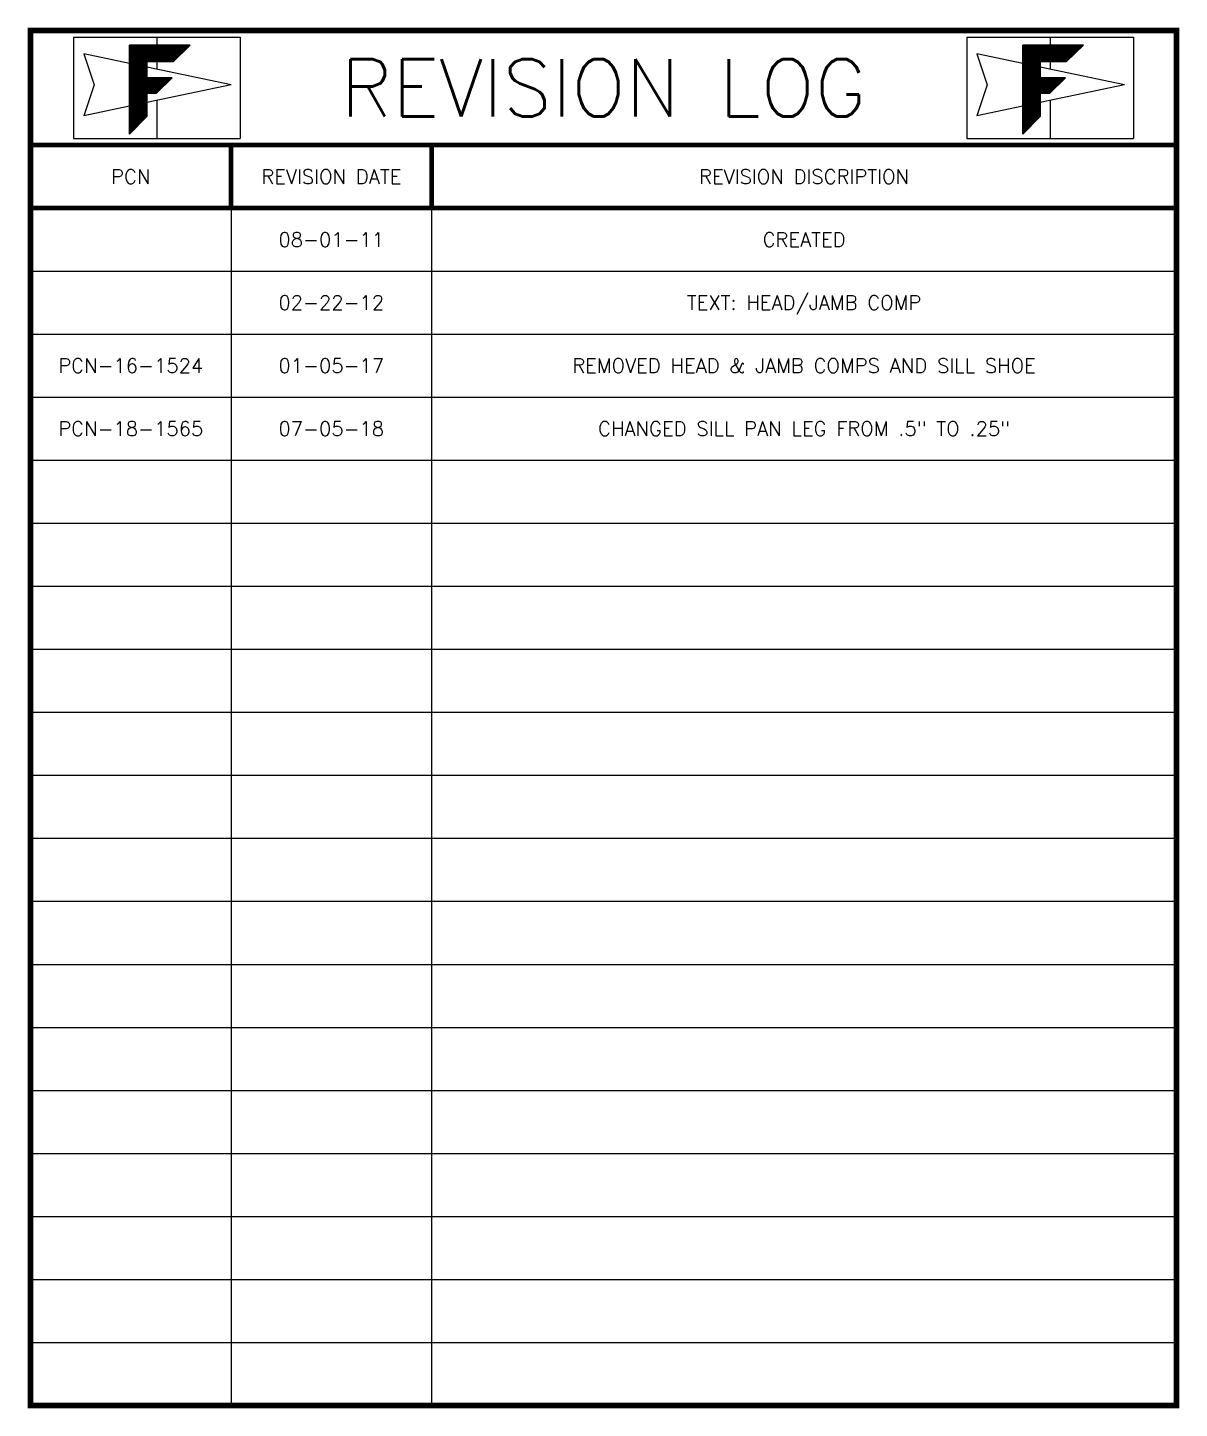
# Model space of a CAD drawing. Extents: x -29.3 to 58.9, y -1.5 to 31.7.
# Drawn here: x 38.75 to 58.85, y 7.56 to 31.66 of the extents above; entities that cross this region are included whole.
import ezdxf
from ezdxf.enums import TextEntityAlignment as Align

# ---------------------------------------------------------------- set-up
doc = ezdxf.new("R2010")
doc.units = 0
doc.header["$MEASUREMENT"] = 0
doc.layers.get('0').update_dxf_attribs({"linetype": 'CONTINUOUS'})
doc.layers.add('REVISION LOG', color=7, linetype='CONTINUOUS')
doc.styles.get("Standard").update_dxf_attribs({"font": 'simplex.shx'})

# ---------------------------------------------------------------- blocks, each defined once
blk = doc.blocks.new('*X8')
at = {"color": 0}
for p, q in [((7.2329, 10.2346), (7.4628, 10.4645)), ((7.2329, 10.2452), (7.4522, 10.4645)), ((7.2329, 10.2558), (7.4416, 10.4645)), ((7.2329, 10.2664), (7.431, 10.4645)), ((7.2329, 10.277), (7.4204, 10.4645)), ((7.2329, 10.2876), (7.4098, 10.4645)), ((7.2329, 10.2982), (7.3992, 10.4645)), ((7.2329, 10.3089), (7.3886, 10.4645)), ((7.2329, 10.3195), (7.378, 10.4645)), ((7.2329, 10.3301), (7.3674, 10.4645)), ((7.2329, 10.3407), (7.3568, 10.4645)), ((7.2329, 10.3513), (7.3462, 10.4645)), ((7.2329, 10.3619), (7.3356, 10.4645)), ((7.2329, 10.3725), (7.325, 10.4645)), ((7.2329, 10.3831), (7.3143, 10.4645)), ((7.2329, 10.3937), (7.3037, 10.4645)), ((7.2329, 10.4043), (7.2931, 10.4645)), ((7.2329, 10.4149), (7.2825, 10.4645)), ((7.2329, 10.4255), (7.2719, 10.4645)), ((7.2329, 10.4361), (7.2613, 10.4645)), ((7.2329, 10.4467), (7.2507, 10.4645)), ((7.2329, 10.4573), (7.2401, 10.4645)), ((7.3549, 10.3369), (7.2329, 10.4589)), ((7.3549, 10.3263), (7.2329, 10.4483)), ((7.3549, 10.3157), (7.2329, 10.4377)), ((7.3549, 10.3051), (7.2329, 10.4271)), ((7.3549, 10.2945), (7.2329, 10.4164)), ((7.3549, 10.3475), (7.2379, 10.4645)), ((7.3646, 10.3484), (7.2485, 10.4645)), ((7.3752, 10.3484), (7.2591, 10.4645)), ((7.3858, 10.3484), (7.2697, 10.4645)), ((7.3965, 10.3484), (7.2803, 10.4645)), ((7.4071, 10.3484), (7.2909, 10.4645)), ((7.4177, 10.3484), (7.3015, 10.4645)), ((7.4283, 10.3484), (7.3122, 10.4645)), ((7.4389, 10.3484), (7.3228, 10.4645)), ((7.4495, 10.3484), (7.3334, 10.4645)), ((7.4601, 10.3484), (7.344, 10.4645)), ((7.4707, 10.3484), (7.3546, 10.4645)), ((7.3573, 10.3484), (7.4734, 10.4645)), ((7.4813, 10.3484), (7.3652, 10.4645)), ((7.3679, 10.3484), (7.4841, 10.4645)), ((7.4919, 10.3484), (7.3758, 10.4645)), ((7.3785, 10.3484), (7.4947, 10.4645)), ((7.5025, 10.3484), (7.3864, 10.4645)), ((7.3892, 10.3484), (7.5053, 10.4645)), ((7.5131, 10.3484), (7.397, 10.4645)), ((7.3998, 10.3484), (7.5159, 10.4645)), ((7.5237, 10.3484), (7.4076, 10.4645)), ((7.4104, 10.3484), (7.5265, 10.4645)), ((7.5343, 10.3484), (7.4182, 10.4645)), ((7.421, 10.3484), (7.5371, 10.4645)), ((7.5422, 10.3511), (7.4288, 10.4645)), ((7.4316, 10.3484), (7.5477, 10.4645)), ((7.5476, 10.3564), (7.4394, 10.4645)), ((7.4422, 10.3484), (7.5583, 10.4645)), ((7.5529, 10.3617), (7.45, 10.4645)), ((7.4528, 10.3484), (7.5689, 10.4645)), ((7.5582, 10.367), (7.4606, 10.4645)), ((7.4634, 10.3484), (7.5795, 10.4645)), ((7.5635, 10.3723), (7.4713, 10.4645)), ((7.474, 10.3484), (7.5901, 10.4645)), ((7.5688, 10.3776), (7.4819, 10.4645)), ((7.4846, 10.3484), (7.6007, 10.4645)), ((7.5741, 10.3829), (7.4925, 10.4645)), ((7.4952, 10.3484), (7.6113, 10.4645)), ((7.5794, 10.3882), (7.5031, 10.4645)), ((7.5058, 10.3484), (7.6219, 10.4645)), ((7.5847, 10.3935), (7.5137, 10.4645)), ((7.5164, 10.3484), (7.6325, 10.4645)), ((7.59, 10.3988), (7.5243, 10.4645)), ((7.527, 10.3484), (7.6432, 10.4645)), ((7.5953, 10.4041), (7.5349, 10.4645)), ((7.5376, 10.3484), (7.6538, 10.4645)), ((7.6006, 10.4094), (7.5455, 10.4645)), ((7.6059, 10.4147), (7.5561, 10.4645)), ((7.6112, 10.42), (7.5667, 10.4645)), ((7.6165, 10.4253), (7.5773, 10.4645)), ((7.6218, 10.4306), (7.5879, 10.4645)), ((7.6271, 10.4359), (7.5985, 10.4645)), ((7.6324, 10.4412), (7.6091, 10.4645)), ((7.6377, 10.4465), (7.6197, 10.4645)), ((7.643, 10.4519), (7.6304, 10.4645)), ((7.6483, 10.4572), (7.641, 10.4645)), ((7.6536, 10.4625), (7.6516, 10.4645)), ((7.3549, 10.2839), (7.2329, 10.4058)), ((7.3549, 10.2733), (7.2329, 10.3952)), ((7.3549, 10.2627), (7.2329, 10.3846)), ((7.3549, 10.2521), (7.2329, 10.374)), ((7.3549, 10.2415), (7.2329, 10.3634)), ((7.4404, 10.1454), (7.2329, 10.3528)), ((7.2329, 10.224), (7.3549, 10.3459)), ((7.4351, 10.1401), (7.2329, 10.3422)), ((7.2329, 10.2134), (7.3549, 10.3353)), ((7.4298, 10.1348), (7.2329, 10.3316)), ((7.2329, 10.2028), (7.3549, 10.3247)), ((7.4245, 10.1295), (7.2329, 10.321)), ((7.2329, 10.1922), (7.3549, 10.3141)), ((7.4159, 10.1274), (7.2329, 10.3104)), ((7.2329, 10.1816), (7.3549, 10.3035)), ((7.4053, 10.1274), (7.2329, 10.2998)), ((7.2329, 10.171), (7.3549, 10.2929)), ((7.3947, 10.1274), (7.2329, 10.2892)), ((7.2329, 10.1604), (7.3549, 10.2823)), ((7.3841, 10.1274), (7.2329, 10.2786)), ((7.2329, 10.1498), (7.3549, 10.2717)), ((7.3735, 10.1274), (7.2329, 10.268)), ((7.2329, 10.1391), (7.3549, 10.2611)), ((7.3629, 10.1274), (7.2329, 10.2574)), ((7.2329, 10.1285), (7.3549, 10.2505)), ((7.3549, 10.1248), (7.2329, 10.2467)), ((7.2329, 10.1179), (7.3549, 10.2399)), ((7.3549, 10.1142), (7.2329, 10.2361)), ((7.2329, 10.0119), (7.4571, 10.236)), ((7.2329, 10.0225), (7.4465, 10.236)), ((7.2329, 10.0331), (7.4359, 10.236)), ((7.2329, 10.0437), (7.4253, 10.236)), ((7.2329, 10.0543), (7.4147, 10.236)), ((7.2329, 10.0649), (7.4041, 10.236)), ((7.2329, 10.0755), (7.3935, 10.236)), ((7.2329, 10.0861), (7.3828, 10.236)), ((7.2329, 10.0967), (7.3722, 10.236)), ((7.2329, 10.1073), (7.3616, 10.236)), ((7.3549, 10.1036), (7.2329, 10.2255)), ((7.3591, 10.1274), (7.4677, 10.236)), ((7.4457, 10.1507), (7.3603, 10.236)), ((7.3697, 10.1274), (7.4783, 10.236)), ((7.451, 10.156), (7.3709, 10.236)), ((7.3803, 10.1274), (7.4889, 10.236)), ((7.4563, 10.1613), (7.3815, 10.236)), ((7.3909, 10.1274), (7.4995, 10.236)), ((7.4616, 10.1666), (7.3921, 10.236)), ((7.4015, 10.1274), (7.5101, 10.236)), ((7.4669, 10.1719), (7.4028, 10.236)), ((7.4121, 10.1274), (7.5207, 10.236)), ((7.4722, 10.1772), (7.4134, 10.236)), ((7.4775, 10.1825), (7.424, 10.236)), ((7.4828, 10.1878), (7.4346, 10.236)), ((7.4881, 10.1931), (7.4452, 10.236)), ((7.4934, 10.1984), (7.4558, 10.236)), ((7.4987, 10.2037), (7.4664, 10.236)), ((7.504, 10.209), (7.477, 10.236)), ((7.5093, 10.2143), (7.4876, 10.236)), ((7.5146, 10.2196), (7.4982, 10.236)), ((7.5199, 10.2249), (7.5088, 10.236)), ((7.5252, 10.2302), (7.5194, 10.236)), ((7.5305, 10.2355), (7.53, 10.236)), ((7.3549, 10.093), (7.2329, 10.2149)), ((7.3549, 10.0824), (7.2329, 10.2043)), ((7.3549, 10.0718), (7.2329, 10.1937)), ((7.3549, 10.0612), (7.2329, 10.1831)), ((7.3549, 10.0506), (7.2329, 10.1725)), ((7.3549, 10.0399), (7.2329, 10.1619)), ((7.3549, 10.0293), (7.2329, 10.1513)), ((7.3549, 10.0187), (7.2329, 10.1407)), ((7.3549, 10.0081), (7.2329, 10.1301)), ((7.2329, 10.0013), (7.3549, 10.1232)), ((7.3549, 9.9975), (7.2329, 10.1195)), ((7.2329, 9.9907), (7.3549, 10.1126)), ((7.3549, 9.9869), (7.2329, 10.1089)), ((7.2329, 9.98), (7.3549, 10.102)), ((7.3549, 9.9763), (7.2329, 10.0983)), ((7.2329, 9.9694), (7.3549, 10.0914)), ((7.3549, 9.9657), (7.2329, 10.0876)), ((7.2329, 9.9588), (7.3549, 10.0808)), ((7.3501, 9.9599), (7.2329, 10.077)), ((7.2329, 9.9482), (7.3549, 10.0702)), ((7.3448, 9.9546), (7.2329, 10.0664)), ((7.2329, 9.9376), (7.3549, 10.0596)), ((7.3395, 9.9493), (7.2329, 10.0558)), ((7.2329, 9.927), (7.3549, 10.049)), ((7.3342, 9.944), (7.2329, 10.0452)), ((7.2329, 9.9164), (7.3549, 10.0383)), ((7.3289, 9.9387), (7.2329, 10.0346)), ((7.2329, 9.9058), (7.3549, 10.0277)), ((7.3236, 9.9334), (7.2329, 10.024)), ((7.2329, 9.8952), (7.3549, 10.0171)), ((7.3183, 9.9281), (7.2329, 10.0134)), ((7.2329, 9.8846), (7.3549, 10.0065)), ((7.313, 9.9228), (7.2329, 10.0028)), ((7.2329, 9.874), (7.3549, 9.9959)), ((7.3077, 9.9175), (7.2329, 9.9922)), ((7.2329, 9.8634), (7.3549, 9.9853)), ((7.3024, 9.9122), (7.2329, 9.9816)), ((7.2329, 9.8528), (7.3549, 9.9747)), ((7.2971, 9.9069), (7.2329, 9.971)), ((7.2918, 9.9015), (7.2329, 9.9604)), ((7.2865, 9.8962), (7.2329, 9.9498)), ((7.2811, 9.8909), (7.2329, 9.9392)), ((7.2758, 9.8856), (7.2329, 9.9285)), ((7.2705, 9.8803), (7.2329, 9.9179)), ((7.2652, 9.875), (7.2329, 9.9073)), ((7.2599, 9.8697), (7.2329, 9.8967)), ((7.2546, 9.8644), (7.2329, 9.8861)), ((7.2493, 9.8591), (7.2329, 9.8755)), ((7.244, 9.8538), (7.2329, 9.8649)), ((7.2387, 9.8485), (7.2329, 9.8543)), ((7.2334, 9.8432), (7.2329, 9.8437))]:
    blk.add_line(p, q, dxfattribs=at)

msp = doc.modelspace()

# ---------------------------------------------------------------- linework, layer by layer
at = {"layer": 'REVISION LOG', "color": 151}
for p, q in [((39.55, 31.497), (42.461, 31.497)), ((39.55, 31.497), (39.55, 29.726)), ((41.006, 31.497), (41.006, 31.358)), ((42.461, 31.497), (42.461, 29.726)), ((55.139, 31.497), (58.05, 31.497)), ((55.139, 31.497), (55.139, 29.726)), ((56.595, 31.497), (56.595, 31.358)), ((58.05, 31.497), (58.05, 29.726)), ((41.006, 31.068), (41.006, 30.934)), ((56.595, 31.068), (56.595, 30.934)), ((41.006, 30.389), (41.006, 29.726)), ((56.595, 30.389), (56.595, 29.726)), ((39.55, 29.726), (42.461, 29.726)), ((55.139, 29.726), (58.05, 29.726))]:
    msp.add_line(p, q, dxfattribs=at)
at = {"layer": 'REVISION LOG', "color": 1}
for p, q in [((40.528, 31.035), (39.729, 31.203)), ((39.729, 31.203), (39.909, 30.662)), ((56.117, 31.035), (55.318, 31.203)), ((55.318, 31.203), (55.498, 30.662)), ((42.302, 30.662), (40.833, 30.971)), ((57.891, 30.662), (56.422, 30.971)), ((39.909, 30.662), (39.729, 30.12)), ((42.302, 30.662), (40.833, 30.352)), ((55.498, 30.662), (55.318, 30.12)), ((57.891, 30.662), (56.422, 30.352)), ((40.528, 30.288), (39.729, 30.12)), ((56.117, 30.288), (55.318, 30.12))]:
    msp.add_line(p, q, dxfattribs=at)
at = {"layer": 'REVISION LOG'}
for p, q in [((45.8, 29.612), (45.8, 7.612)), ((42.3, 28.512), (42.3, 7.612)), ((38.8, 27.412), (58.8, 27.412)), ((38.8, 26.312), (58.8, 26.312)), ((38.8, 25.212), (58.8, 25.212)), ((38.8, 24.112), (58.8, 24.112)), ((38.8, 23.012), (58.8, 23.012)), ((38.8, 21.912), (58.8, 21.912)), ((38.8, 20.812), (58.8, 20.812)), ((38.8, 19.712), (58.8, 19.712)), ((38.8, 18.612), (58.8, 18.612)), ((38.8, 17.512), (58.8, 17.512)), ((38.8, 16.412), (58.8, 16.412)), ((38.8, 15.312), (58.8, 15.312)), ((38.8, 14.212), (58.8, 14.212)), ((38.8, 13.112), (58.8, 13.112)), ((38.8, 12.012), (58.8, 12.012)), ((38.8, 10.912), (58.8, 10.912)), ((38.8, 9.812), (58.8, 9.812)), ((38.8, 8.712), (58.8, 8.712))]:
    msp.add_line(p, q, dxfattribs=at)
at = {"layer": 'REVISION LOG', "const_width": 0.1}
msp.add_lwpolyline([(58.8, 7.612), (58.8, 31.612), (38.8, 31.612), (38.8, 7.612), (58.8, 7.612), (58.8, 7.612)], close=True, dxfattribs=at)
at = {"layer": 'REVISION LOG', "color": 151}
for points in [[(40.833, 30.109), (40.833, 30.516), (41.002, 30.516), (40.833, 30.516), (40.833, 30.109), (40.528, 29.804), (40.528, 31.358), (41.585, 31.358), (41.294, 31.068), (40.833, 31.068), (40.833, 30.787), (41.273, 30.787), (40.833, 30.787), (40.833, 31.068), (41.294, 31.068), (41.585, 31.358), (40.528, 31.358), (40.528, 29.804), (40.833, 30.109), (40.833, 30.516), (41.002, 30.516), (41.273, 30.787), (40.833, 30.787), (40.833, 31.068), (41.294, 31.068), (41.585, 31.358), (40.528, 31.358), (40.528, 29.804)], [(56.422, 30.109), (56.422, 30.516), (56.59, 30.516), (56.422, 30.516), (56.422, 30.109), (56.117, 29.804), (56.117, 31.358), (57.174, 31.358), (56.883, 31.068), (56.422, 31.068), (56.422, 30.787), (56.862, 30.787), (56.422, 30.787), (56.422, 31.068), (56.883, 31.068), (57.174, 31.358), (56.117, 31.358), (56.117, 29.804), (56.422, 30.109), (56.422, 30.516), (56.59, 30.516), (56.862, 30.787), (56.422, 30.787), (56.422, 31.068), (56.883, 31.068), (57.174, 31.358), (56.117, 31.358), (56.117, 29.804)]]:
    msp.add_lwpolyline(points, close=True, dxfattribs=at)
at = {"layer": 'REVISION LOG', "const_width": 0.08}
for points in [[(38.8, 29.612), (58.8, 29.612)], [(42.3, 29.612), (42.3, 28.512)], [(45.8, 29.612), (45.8, 28.512)], [(38.8, 28.512), (58.8, 28.512)]]:
    msp.add_lwpolyline(points, dxfattribs=at)

# ---------------------------------------------------------------- block references
at = {"layer": 'REVISION LOG', "color": 151, "xscale": 2.5, "yscale": 2.5, "zscale": 2.5}
for p in [(22.446, 5.197), (38.034, 5.197)]:
    msp.add_blockref('*X8', p, dxfattribs=at)

# ---------------------------------------------------------------- texts
at = {"layer": 'REVISION LOG'}
for s, height, p in [('REVISION LOG', 1, (48.8, 30.612)), ('PCN', 0.25, (40.55, 29.062)), ('REVISION DATE', 0.25, (44.05, 29.062)), ('REVISION DISCRIPTION', 0.25, (52.3, 29.062)), ('08-01-11', 0.25, (44.05, 27.962)), ('CREATED', 0.25, (52.3, 27.962)), ('TEXT: HEAD/JAMB COMP', 0.25, (52.3, 26.862)), ('02-22-12', 0.25, (44.05, 26.862)), ('PCN-16-1524', 0.25, (40.55, 25.762)), ('01-05-17', 0.25, (44.05, 25.762)), ('REMOVED HEAD & JAMB COMPS AND SILL SHOE', 0.25, (52.3, 25.762)), ('PCN-18-1565', 0.25, (40.55, 24.662)), ('07-05-18', 0.25, (44.05, 24.662)), ('CHANGED SILL PAN LEG FROM .5" TO .25"', 0.25, (52.3, 24.662))]:
    msp.add_text(s, height=height, dxfattribs=at).set_placement(p, align=Align.MIDDLE_CENTER)

doc.saveas('drawing.dxf')
